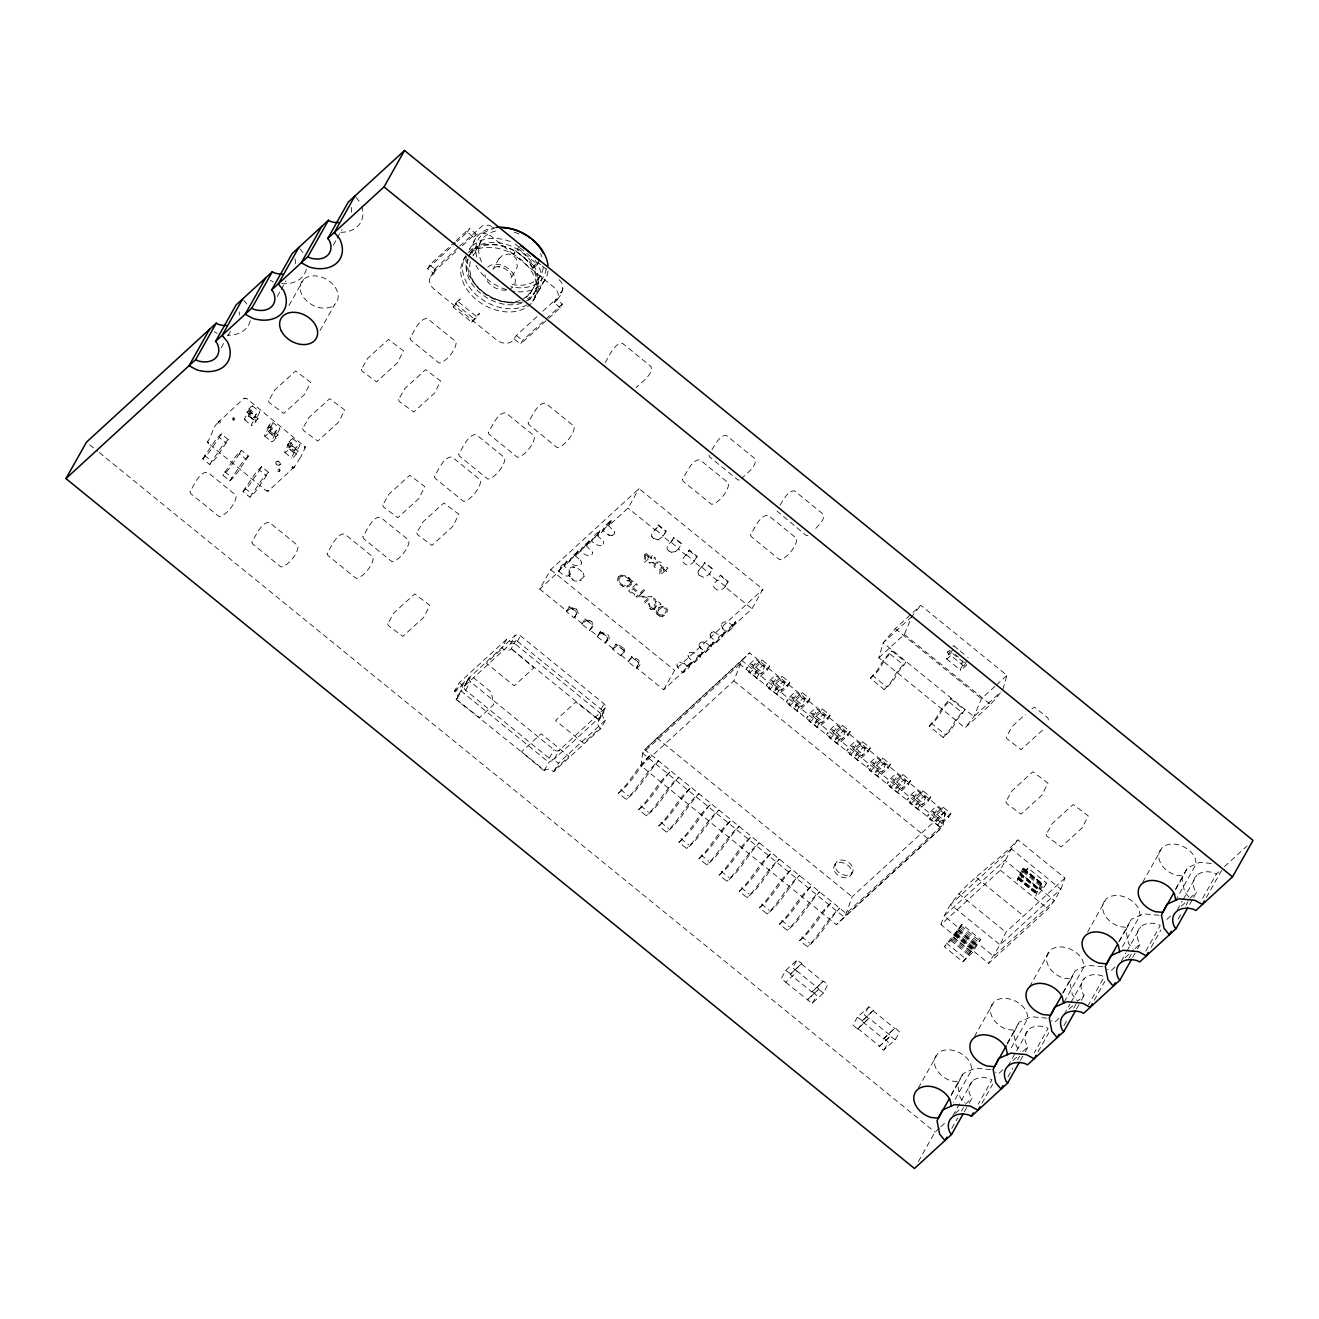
<?xml version="1.0" encoding="UTF-8"?>
<svg xmlns="http://www.w3.org/2000/svg" width="1319" height="1319" viewBox="0 0 1319 1319"><rect width="100%" height="100%" fill="white"/><g stroke="black" fill="none" stroke-linecap="round" stroke-linejoin="round"><path stroke-width="0.75" stroke-dasharray="5 3.75" d="M645.585 554.458L645.453 560.196L648.816 557.08L645.585 554.458L648.8 557.113M661.149 567.104L661.017 572.842L664.38 569.742L661.149 567.104L664.364 569.759M656.104 606.295L654.438 609.609M1028.111 868.116C1002.456 904.867 1031.804 850.425 1021.483 874.184L1040.064 889.303L1046.692 883.219L1028.111 868.116L1021.483 874.184M1046.692 883.219C1021.038 919.986 1050.386 865.528 1040.064 889.303M641.083 765.894L642.617 753.264L644.678 749.621L749.588 652.905L944.899 811.713L943.365 824.342L941.304 827.986L836.394 924.701L641.083 765.894L733.842 680.835L741.855 660.506L749.588 652.905M618.941 578.579L618.99 580.822M964.205 665.765L967.668 658.939M234.947 418.189A2.028 1.401 27.3 0 0 233.496 417.909L233.265 420.299M277.814 471.13A2.028 1.401 27.3 0 0 279.265 471.411L279.496 469.02M630.35 582.701C628.916 588.538 620.128 585.405 619.007 580.789M470.24 261.69C465.079 287.608 497.296 308.943 520.461 300.287M278.128 434.924L275.374 437.183L279.034 430.274A8.079 1.286 -50.9 0 0 277.353 429.466L274.022 434.149L275.984 432.632L272.324 439.54A8.079 1.286 -50.9 0 0 273.989 440.348L278.128 434.924L271.153 429.252L268.4 431.527L272.06 424.603A8.079 1.286 -50.9 0 0 270.379 423.795L266.619 429.236L269.01 426.96L275.984 432.632M288.531 447.883L291.285 445.624L298.242 451.296L295.505 453.555L288.531 447.883L292.191 440.975A8.079 1.286 -50.9 0 0 290.51 440.167L287.179 444.849M296.165 449.136L294.137 450.554L287.163 444.882L289.141 443.332L296.099 448.988L292.439 455.912A8.079 1.286 -50.9 0 0 294.121 456.72L298.242 451.296M1000.198 693.118L990.503 704.494L965.046 727.841L878.866 657.769L883.169 642.831L895.288 628.635L920.744 605.289L1006.925 675.344L1002.621 690.282M218.987 423.284A2.028 1.418 32.8 0 1 218.558 422.047L243.949 398.371L246.505 398.354L305.035 446.811M268.449 490.932L266.191 490.717L268.664 490.75L294.088 467.173A2.028 1.418 32.8 0 0 293.659 465.937M570.303 574.49L569.528 570.451L563.955 565.802L566.708 560.921L564.598 566.28L578.381 551.293L572.232 555.86L569.478 560.74C571.341 567.879 586.757 567.088 579.668 559.421M584.07 576.518C567.318 594.754 561.037 551.326 583.377 573.056M612 535.563L608.356 534.854L602.618 530.353L605.372 525.473L610.878 520.411L603.245 530.832L597.721 535.893L599.848 530.535L594.325 535.596L591.572 540.477C593.072 544.862 605.339 548.968 603.311 541.087M603.442 544.087L603.723 543.164M608.999 639.204C610.648 632.592 599.7 630.367 597.359 636.714L605.091 642.996L608.999 639.171M624.481 651.784L624.365 648.767M708.995 455.088L709.507 456.836L737.997 480.001L740.058 479.951M699.021 644.562C701.246 638.643 708.88 644.48 711.155 647.266L705.632 652.328L700.076 647.662L699.037 644.546M208.072 442.838A2.028 1.5 25.8 0 1 207.644 441.601C211.848 436.589 213.546 422.822 220.685 421.206M304.771 446.399A2.028 1.5 25.8 0 1 305.2 447.636L300.6 457.264M1048.341 719.943L1047.929 717.915L1034.393 707.066L1028.21 711.633M944.899 811.713L852.123 896.772L846.171 913.457L844.127 917.101L836.394 924.701M940.975 924.635C952.912 886.582 992.795 867.918 1017.823 839.725L1064.928 878.042L1060.855 889.154L1054.425 900.58L1048.011 908.923L988.623 963.381L940.975 924.635L1000.363 870.177L1011.31 848.875L1017.823 839.725M631.109 584.597L631.471 581.415L634.587 581.432L631.109 580.459L627.069 576.205L621.595 575.117M878.866 657.769L904.323 634.423L911.891 616.501L920.744 605.289M994.938 686.342L981.468 698.691L973.9 716.613L965.046 727.841M233.067 418.008L232.738 419.442L233.496 417.909M279.694 471.295L280.024 469.877L279.265 471.411M1064.928 878.042L1005.919 932.17L1000.115 944.866L988.623 963.381M618.941 578.612L620.787 576.518L624.992 576.452M990.767 1069.61L975.236 1068.159L963.084 1073.567L957.561 1084.366L960.166 1097.672L964.403 1102.849M1046.874 1018.153L1031.343 1016.718L1019.191 1022.126L1013.668 1032.925L1016.273 1046.231L1020.494 1051.391M1102.981 966.712L1087.433 965.277L1075.282 970.669L1069.775 981.468L1072.363 994.773L1077.656 1001.236L1084.284 995.169L1082.751 993.289A20.214 14.641 29.4 0 1 1101.876 975.747L1104.135 976.967L1088.505 1004.715M1159.071 915.271L1143.54 913.82L1131.389 919.228L1125.865 930.027L1128.47 943.332L1132.708 948.509M1211.287 863.45L1199.647 862.379L1187.496 867.77L1181.972 878.586L1184.577 891.875L1188.815 897.052M961.98 924.388L953.917 937.413L944.338 946.696L962.919 961.798L972.499 952.516L980.561 939.491L961.98 924.388L944.338 946.696M257.996 418.552L253.875 423.976A8.079 1.286 -50.9 0 1 252.193 423.185L255.902 416.392L253.875 417.81L246.9 412.155L250.264 407.439A8.079 1.286 -50.9 0 1 251.945 408.247L248.269 415.155L255.243 420.827L257.996 418.552L251.022 412.896L248.269 415.155M253.891 417.777L257.221 413.094A8.079 1.286 -50.9 0 1 258.903 413.902L255.243 420.827M294.153 450.504L297.484 445.838A8.079 1.286 -50.9 0 1 299.166 446.646L295.505 453.555M221.114 347.936L224.049 342.742M227.956 335.801L230.891 330.591M277.221 296.495L280.156 291.285M281.128 289.553L286.025 280.881M202.73 458.831L212.623 444.289A8.079 1.286 -50.9 0 1 219.778 435.385L221.328 433.967L228.286 439.639L219.053 453.555A8.079 1.286 -50.9 0 1 211.897 462.474L209.688 464.486L202.73 458.831L204.94 456.803A8.079 1.286 -50.9 0 0 212.095 447.899L219.3 437.463L226.258 443.135M289.009 305.447L303.667 279.414M209.688 464.486L219.597 449.96A8.079 1.286 -50.9 0 1 226.753 441.057L228.286 439.639M333.328 245.054L336.263 239.844M337.235 238.112L342.116 229.44M246.9 412.155L248.879 410.605L245.219 417.513A8.079 1.286 -50.9 0 0 246.9 418.321L251.022 412.896M241.443 450.34L239.448 453.785L246.389 459.507L239.184 469.927A8.079 1.286 -50.9 0 1 232.029 478.83L229.819 480.858L222.862 475.186L232.754 460.661A8.079 1.286 -50.9 0 1 239.91 451.757L241.443 450.34L248.417 455.995L246.422 459.457M229.819 480.858L239.712 466.332A8.079 1.286 -50.9 0 1 246.867 457.413L248.417 455.995M319.973 330.624L334.647 304.607A20.214 14.641 29.4 0 0 320.979 276.941A20.214 14.641 29.4 0 0 301.853 294.483A20.214 14.641 29.4 0 0 334.647 304.607M269.01 426.96L265.35 433.885A8.079 1.286 -50.9 0 0 267.032 434.676L271.153 429.252M273.973 434.198L267.015 428.543M242.976 491.558L252.885 477.033A8.079 1.286 -50.9 0 1 260.041 468.113L261.574 466.695L268.548 472.367L259.315 486.299A8.079 1.286 -50.9 0 1 252.16 495.202L249.95 497.23L242.976 491.558L245.186 489.53A8.079 1.286 -50.9 0 0 252.341 480.627L259.563 470.207L266.52 475.862M249.95 497.23L259.843 482.688A8.079 1.286 -50.9 0 1 266.999 473.785L268.548 472.367M280.073 464.601A2.457 1.781 29.4 0 0 277.765 461.403A2.457 1.781 29.4 0 0 276.083 463.991A2.457 1.781 29.4 0 0 280.073 464.601L280.205 464.37A2.457 1.781 29.4 0 0 277.897 461.155A2.457 1.781 29.4 0 0 276.215 463.744A2.457 1.781 29.4 0 0 280.205 464.37M289.141 443.332L285.481 450.241A8.079 1.286 -50.9 0 0 287.163 451.049L291.285 445.624M536.998 316.576L516.388 335.471L512.118 341.143A12.118 8.788 29.4 0 1 496.208 339.675L434.281 289.306A12.135 8.788 29.4 0 1 431.61 275.671L433.819 273.643L427.62 268.614L429.681 264.971L454.709 242.02M430.604 276.842L435.616 268.252L458.171 247.543M433.819 273.643L435.88 269.999L456.489 251.105M467.388 232.16L469.449 228.517L475.631 233.545L473.587 237.189L467.388 232.16L457.083 241.608M475.796 238.228L469.498 249.406A40.394 29.249 29.4 0 1 510.733 241.69M481.88 239.712L472.993 255.49L475.846 252.176M471.74 322.248C481.122 308.811 483.067 312.158 471.74 322.248L453.159 307.146C452.615 305.365 464.074 295.06 460.677 298.655M453.159 307.146L460.512 298.869M499.044 258.557L493.009 269.175L495.482 267.065L494.246 267.609C501.006 263.685 512.481 272.868 511.327 277.254L510.75 278.919L517.229 267.065L516.586 259.315L513.289 255.589L509.052 253.94L503.034 254.93L499.044 258.557L499.934 257.353M520.956 245.565L515.432 250.626L513.388 254.27L518.911 249.209L537.492 264.328L531.969 269.389L534.014 265.746L539.537 260.684M537.492 264.328L538.861 261.887M540.246 275.885L531.343 291.68L523.346 298.935M533.387 294.582L534.756 292.142M538.119 291.944L544.417 280.766M514.328 339.115L520.527 344.16L522.571 340.516L544.665 320.253M560.278 307.706L554.095 302.661L556.14 299.017L562.339 304.062L560.278 307.706L520.527 344.16M557.31 299.462C562.092 294.318 565.802 285.135 559.108 279.793M605.124 362.626C608.488 357.713 614.638 342.132 622.584 343.418L651.075 366.583C653.499 374.777 640.391 382.873 636.088 387.786M456.11 699.367L456.704 698.905A6.43 4.649 29.4 0 0 455.302 691.766L454.511 691.189L459.309 682.681L506.562 639.336A6.43 4.649 29.4 0 0 516.125 640.226L604.069 711.732A6.43 4.649 29.4 0 0 605.668 719.91L600.87 728.418L553.617 771.763L552.892 771.12A6.43 4.649 29.4 0 0 544.549 770.345L456.11 699.367L460.908 690.859A6.43 4.649 29.4 0 0 459.309 682.681M457.182 698.361L461.963 689.853M464.321 686.358L469.102 677.867M605.437 707.742L600.194 716.86L554.524 758.738A4.023 2.918 29.4 0 1 549.232 758.244L465.656 690.282A4.039 2.935 29.4 0 1 464.783 685.748L469.564 677.257A4.039 2.935 29.4 0 0 470.454 681.791L554.013 749.736A4.023 2.918 29.4 0 0 559.305 750.231L604.976 708.352A4.039 2.935 29.4 0 0 604.102 703.818L520.527 635.873A4.023 2.918 29.4 0 0 515.234 635.379L454.511 691.189M465.656 690.282L470.454 681.791M506.562 639.336L501.781 647.843L502.506 648.486A6.43 4.649 29.4 0 0 510.832 649.261L516.125 640.226M582.322 623.689L574.589 617.391L577.326 612.544L569.577 606.245L566.84 611.093L539.751 589.065L550.699 569.643L639.039 488.624L762.91 589.329L751.962 608.768L732.639 626.492L735.375 621.628L733.249 627.02L727.725 632.081C713.76 625.585 726.044 615.759 733.249 627.02M464.783 685.748L510.453 643.87L515.234 635.379M510.453 643.87A4.023 2.918 29.4 0 1 515.745 644.364L520.527 635.873M570.319 574.474C566.824 578.909 561.119 573.303 558.432 570.863L561.185 565.983L566.708 560.921M567.335 561.416L561.812 566.494L559.075 571.341L539.751 589.065M569.478 560.74L575.002 555.678L577.755 550.798M578.381 551.293L575.645 556.156L589.412 541.169L583.278 545.736L580.525 550.617C582.338 554.013 592.297 559.371 592.627 552.265M580.525 550.617L586.048 545.538L588.802 540.658M589.412 541.169L586.675 546.033L600.458 531.046M591.572 540.477L597.095 535.415L599.848 530.535M602.618 530.353L608.141 525.292L610.878 520.411M611.505 520.906L608.768 525.77L628.091 508.046L639.039 488.624M576.337 609.081L578.299 613.104L574.128 617.82L566.379 611.521L569.577 606.245M574.128 617.82L577.326 612.544M581.877 624.118L585.059 618.825L592.808 625.124L589.609 630.416L581.877 624.118L585.191 621.051M658.148 539.883L663.358 535.992L666.111 531.112L658.362 524.814L655.197 530.073L628.091 508.046M653.416 538.416C647.464 533.42 657.587 529.661 658.362 524.814M597.359 636.714L600.541 631.422L608.29 637.72L605.553 642.567L613.286 648.866L616.022 644.018L623.772 650.3L620.573 655.592L612.84 649.294L616.022 644.018M600.541 631.422L597.804 636.286L590.071 629.987M666.111 531.112L662.929 536.371L670.679 542.67L673.861 537.41L681.593 543.708L678.411 548.968L686.16 555.266L689.342 549.99L697.075 556.288C695.36 560.971 689.722 568.192 684.396 563.576C678.428 558.613 688.567 554.821 689.342 549.99M711.963 449.697C714.766 444.981 720.52 434.182 726.555 435.6L755.045 458.765C757.518 466.299 745.631 474.18 741.393 478.748M605.091 642.996L608.29 637.72M549.232 758.244L554.013 749.736M668.898 551.012C662.962 546 673.069 542.257 673.861 537.41M544.055 770.873L548.852 762.382A6.43 4.649 29.4 0 1 558.399 763.256L605.668 719.91M554.524 758.738L559.305 750.231M553.617 771.763L558.399 763.256M600.194 716.86A4.039 2.935 29.4 0 0 599.304 712.309L604.102 703.818M628.322 661.891C632.395 651.949 647.2 663.523 636.071 668.189L628.322 661.891L631.521 656.598L639.253 662.896L636.516 667.76L663.622 689.788L682.945 672.063L685.682 667.2L691.205 662.138L689.062 667.529L683.555 672.591C680.274 671.437 673.201 664.116 679.697 662.27M598.216 721.246L602.997 712.755M600.87 728.418L600.079 727.841A6.43 4.649 29.4 0 1 598.694 720.702L604.069 711.732M697.075 556.288L693.893 561.548L701.642 567.846L704.824 562.586L712.557 568.885L709.391 574.144L717.124 580.442L720.306 575.183L728.055 581.465C726.835 587.713 717.915 594.226 713.793 586.84M636.071 668.189L639.253 662.896M698.757 570.5L704.824 562.586M663.622 689.788L674.57 670.349L762.91 589.329M728.055 581.465L724.873 586.741L751.962 608.768M683.555 672.591L686.292 667.711L691.816 662.649M691.205 662.138L688.469 667.002L702.252 652.015L700.109 657.406L694.585 662.468C691.997 660.803 684.808 655.658 689.689 652.427M780.09 505.095C782.892 500.379 788.647 489.58 794.681 490.998L823.171 514.163C825.529 519.884 817.417 526.677 813.493 530.485M618.512 793.131C630.795 781.689 637.753 765.581 650.861 754.649C639.286 766.718 632.18 782.744 618.512 793.131L626.261 799.429C639.929 789.042 647.035 773.016 658.61 760.948C645.502 771.879 638.544 787.987 626.261 799.429M694.585 662.468L697.339 657.587L702.862 652.509M702.252 652.015L699.515 656.878L713.282 641.891L711.155 647.266M705.632 652.328L708.385 647.448L713.909 642.386M713.282 641.891L710.545 646.739L716.069 641.677L718.806 636.83L724.955 632.263L722.202 637.143L716.679 642.205L711.139 637.506M716.679 642.205L719.432 637.324L724.955 632.263M724.329 631.752L721.592 636.615L735.375 621.628M727.725 632.081L730.479 627.201L736.002 622.139M638.643 809.487C650.927 798.061 657.884 781.953 670.992 771.021C659.418 783.09 652.311 799.116 638.643 809.487L646.376 815.785C660.061 805.414 667.167 789.372 678.741 777.32C665.633 788.234 658.676 804.359 646.376 815.785M658.775 825.859C671.058 814.433 678.015 798.308 691.123 787.394C679.549 799.446 672.443 815.488 658.775 825.859L666.507 832.157C680.175 821.786 687.281 805.744 698.856 793.692C685.765 804.606 678.807 820.731 666.507 832.157M769.669 666.144L767.609 669.788L757.667 678.906L748.664 671.998L752.77 664.727L751.517 664.116L745.993 669.178L748.054 665.534L754.946 659.22L756.941 660.176L764.69 666.474L761.096 674.009L769.669 666.144L761.92 659.846L752.836 667.463L756.941 660.176M748.664 671.998L749.934 672.608L759.876 663.49L761.92 659.846M756.414 678.296L760.519 671.008L752.77 664.727M678.906 842.231C691.189 830.789 698.147 814.68 711.254 803.749C699.68 815.818 692.574 831.844 678.906 842.231L686.638 848.529C700.307 838.142 707.413 822.116 718.987 810.047C705.879 820.979 698.938 837.087 686.638 848.529M789.801 682.517L787.74 686.16L777.798 695.278L768.796 688.37L772.901 681.082L771.648 680.489L766.125 685.55L768.169 681.907L775.077 675.575L777.072 676.532L784.805 682.83L781.227 690.365L789.801 682.517L782.052 676.218L772.967 683.819L777.072 676.532M768.796 688.37L770.065 688.98L780.007 679.862L782.052 676.218M776.545 694.668L780.65 687.38L772.901 681.082M699.021 858.587C711.32 847.161 718.278 831.052 731.385 820.121C719.811 832.19 712.705 848.216 699.021 858.587L706.77 864.885C720.438 854.514 727.544 838.472 739.118 826.419C726.011 837.334 719.053 853.459 706.77 864.885M809.915 698.889L807.871 702.516L797.929 711.633L788.927 704.742L793.032 697.454L791.779 696.844L786.256 701.906L788.3 698.262L795.192 691.947L797.204 692.904L804.936 699.202L801.358 706.737L809.915 698.889L802.183 692.59L793.098 700.191L797.204 692.904M788.927 704.742L790.196 705.352L800.122 696.234L802.183 692.59M796.676 711.04L800.781 703.752L793.032 697.454M719.152 874.959C731.451 863.533 738.409 847.408 751.5 836.493C739.926 848.546 732.82 864.588 719.152 874.959L726.901 881.257C740.569 870.886 747.675 854.844 759.249 842.792C746.142 853.706 739.184 869.831 726.901 881.257M830.047 715.244L828.002 718.888L818.06 728.006L809.058 721.114L813.163 713.826L811.91 713.216L806.387 718.278L808.432 714.634L815.323 708.319L817.335 709.276L825.067 715.574L821.49 723.109L830.047 715.244L822.314 708.946L813.229 716.563L817.335 709.276M809.058 721.114L810.311 721.707L820.253 712.59L822.314 708.946M816.807 727.396L820.913 720.108L813.163 713.826M739.283 891.331C751.583 879.888 758.54 863.78 771.631 852.849C760.057 864.918 752.951 880.944 739.283 891.331L747.032 897.629C760.7 887.242 767.806 871.216 779.381 859.147C766.273 870.078 759.315 886.187 747.032 897.629M850.178 731.616L848.133 735.26L838.192 744.378L829.189 737.469L833.295 730.182L832.025 729.588L826.518 734.65L828.563 731.006L835.455 724.675L837.45 725.631L845.199 731.93L841.621 739.464L850.178 731.616L842.445 725.318L833.344 732.919L837.45 725.631M829.189 737.469L830.442 738.079L840.384 728.962L842.445 725.318M870.392 678.312L877.514 670.036L882.427 661.61A10.766 1.715 -50.9 0 1 889.534 653.136L891.924 650.927L905.856 662.27L902.344 667.002A5.507 0.874 -50.9 0 0 898.091 672.096L894.496 678.477A6.579 1.039 -50.9 0 1 888.742 685.583L884.324 689.639L870.392 678.312L874.81 674.256A6.579 1.039 -50.9 0 0 880.548 667.15L884.142 660.77A5.507 0.874 -50.9 0 1 888.412 655.675L891.924 650.927M836.922 743.768L841.027 736.48L833.295 730.182M759.414 907.686C771.714 896.26 778.655 880.152 791.763 869.221C780.188 881.29 773.082 897.316 759.414 907.686L767.163 913.985C780.832 903.614 787.938 887.572 799.512 875.519C786.404 886.434 779.447 902.559 767.163 913.985M884.324 689.639L891.446 681.362L896.359 672.954A10.766 1.715 -50.9 0 1 903.482 664.463L905.856 662.27M870.309 747.988L868.265 751.616L858.323 760.733L849.321 753.841L853.426 746.554L852.156 745.944L846.633 751.006L848.694 747.362L855.586 741.047L857.581 742.003L865.33 748.302L861.736 755.836L870.309 747.988L862.577 741.69L853.475 749.291L857.581 742.003M849.321 753.841L850.574 754.452L860.516 745.334L862.577 741.69M857.053 760.14L861.159 752.852L853.426 746.554M779.545 924.058C791.829 912.633 798.786 896.508 811.894 885.593C800.32 897.645 793.214 913.688 779.545 924.058L787.278 930.357C800.963 919.986 808.069 903.944 819.643 891.891C806.536 902.806 799.578 918.931 787.278 930.357M890.44 764.344L888.379 767.988L878.454 777.105L869.452 770.214L873.557 762.926L872.288 762.316L866.764 767.378L868.825 763.734L875.717 757.419L877.712 758.376L885.461 764.674L881.867 772.209L890.44 764.344L882.691 758.046L873.607 765.663L877.712 758.376M869.452 770.214L870.705 770.807L880.647 761.69L882.691 758.046M877.184 776.495L881.29 769.208L873.557 762.926M963.744 666.062L947.306 652.575L949.086 649.426M950.57 650.762L946.976 657.142A6.579 1.039 -50.9 0 0 948.41 657.67L952.829 653.614L966.761 664.941L962.342 668.997A6.579 1.039 -50.9 0 1 960.908 668.469L964.502 662.089M952.78 649.294L950.274 654.422M834.35 865.726L835.718 863.302M799.677 940.431C811.96 928.988 818.918 912.88 832.025 901.949C820.451 914.018 813.345 930.043 799.677 940.431L807.409 946.729C821.077 936.342 828.184 920.316 839.758 908.247C826.667 919.178 819.709 935.286 807.409 946.729M910.572 780.716L908.511 784.36L898.569 793.477L889.567 786.569L893.672 779.282L892.419 778.688L886.896 783.75L888.957 780.106L895.848 773.775L897.843 774.731L905.592 781.029L901.998 788.564L910.572 780.716L902.823 774.418L893.738 782.019L897.843 774.731M963.018 660.753L961.238 663.902L962.969 662.319A5.507 0.874 -50.9 0 1 964.535 661.33M929.236 726.142L936.342 717.866L941.271 709.457A10.766 1.715 -50.9 0 1 948.377 700.983L950.768 698.773L964.7 710.1L961.188 714.849A5.507 0.874 -50.9 0 0 956.918 719.943L953.324 726.324A6.579 1.039 -50.9 0 1 947.586 733.43L943.167 737.486L929.236 726.142L933.654 722.103A6.579 1.039 -50.9 0 0 939.392 714.98L942.986 708.6A5.507 0.874 -50.9 0 1 947.256 703.522L950.768 698.773M785.778 982.276L811.993 1003.396L823.584 992.927L827.738 984.584L823.501 981.072L811.894 992.003L790.213 974.378L801.82 963.447L797.022 960.034L785.695 970.421L781.376 978.451L785.778 982.276L797.385 971.345L819.05 988.97L807.442 999.901M889.567 786.569L890.836 787.179L900.778 778.062L902.823 774.418M851.25 874.579L852.618 872.156M897.316 792.867L901.421 785.58L893.672 779.282M797.385 971.345L792.604 967.915L796.989 960.051M790.213 974.378L801.82 963.447M943.167 737.486L950.29 729.193L955.203 720.784A10.766 1.715 -50.9 0 1 962.309 712.309L964.7 710.1M930.703 797.088L928.642 800.732L918.7 809.833L909.698 802.941L913.803 795.654L912.55 795.044L907.027 800.105L909.071 796.462L915.98 790.147L917.975 791.103L925.707 797.401L922.129 804.936L930.703 797.088L922.954 790.79L913.869 798.391L917.975 791.103M909.698 802.941L910.967 803.551L920.909 794.434L922.954 790.79M917.447 809.239L921.552 801.952L913.803 795.654M811.894 992.003L823.501 981.072M950.834 813.444L948.773 817.088L938.831 826.205L929.829 819.313L933.934 812.026L932.681 811.416L927.158 816.477L929.203 812.834L936.111 806.519L938.106 807.475L945.838 813.774L942.261 821.308L950.834 813.444L943.085 807.146L934 814.763L938.106 807.475M929.829 819.313L931.099 819.907L941.024 810.789L943.085 807.146M937.578 825.595L941.684 818.308L933.934 812.026M857.317 1017.246L852.997 1025.044L857.432 1029.084L869.04 1018.136L890.721 1035.761L879.114 1046.709L883.45 1050.155L895.238 1039.735L899.574 1032.052L895.156 1027.88L883.549 1038.811L861.884 1021.186L873.475 1010.255L869.139 1006.793L857.35 1017.213L862.214 1020.576M857.432 1029.084L869.04 1018.136M861.884 1021.186L873.475 1010.255M879.114 1046.709L890.721 1035.761M883.549 1038.811L895.156 1027.88M883.977 1050.072L888.33 1042.241L883.895 1038.201M962.919 961.798L980.561 939.491M918.288 1088.076L937.842 1053.386A20.214 14.641 29.4 0 1 970.636 1063.493L971.839 1069.676L953.274 1102.635M974.395 1036.635L993.949 1001.929A20.214 14.641 29.4 0 1 1026.743 1012.052L1027.946 1018.219L1010.354 1049.446M951.345 1094.391L963.084 1073.567M951.098 1095.611L958.913 1081.728L951.51 1081.036A20.214 14.641 29.4 0 1 937.842 1053.386M918.37 1161.577L934.99 1132.081L939.342 1128.091M952.829 1115.825L972.367 1081.118M1029.512 986.925L1050.039 950.488A20.214 14.641 29.4 0 1 1082.833 960.595L1084.037 966.778L1063.51 1003.215M951.774 1128.421L957.643 1118.017M961.551 1111.076L963.497 1107.614M964.271 1111.933L968.179 1105.009M969.152 1103.261L972.087 1098.067L970.553 1096.188A20.214 14.641 29.4 0 1 989.679 1078.645L991.937 1079.849L978.253 1104.151M1007.452 1042.933L1019.191 1022.126M1007.188 1044.153L1015.02 1030.271L1007.601 1029.595A20.214 14.641 29.4 0 1 993.949 1001.929M981.946 1103.278L992.696 1084.185M1007.947 1066.098L1028.474 1029.677M1087.581 932.005L1106.146 899.047A20.214 14.641 29.4 0 1 1138.94 909.154L1140.144 915.337L1121.579 948.295M1007.881 1076.98L1012.761 1068.308M1017.658 1059.635L1019.603 1056.156M1020.362 1060.492L1024.269 1053.551M1025.259 1051.82L1028.193 1046.61L1026.644 1044.747A20.214 14.641 29.4 0 1 1045.786 1027.204L1048.044 1028.408L1034.36 1052.694M1062.57 993.223L1075.282 970.669M1063.295 992.712L1071.11 978.83L1063.708 978.137A20.214 14.641 29.4 0 1 1050.039 950.488M1038.053 1051.82L1048.803 1032.744M1064.054 1014.657L1069.907 1004.254M1070.896 1002.506L1084.581 978.22M1142.699 882.296L1162.253 847.589A20.214 14.641 29.4 0 1 1195.047 857.713L1196.251 863.879L1175.724 900.316M1063.971 1025.539L1066.906 1020.329M1073.748 1008.178L1076.683 1002.984M1076.469 1009.051L1080.376 1002.11M1081.349 1000.379L1084.284 995.169M1118.677 941.782L1131.389 919.228M1119.402 941.255L1127.217 927.389L1119.815 926.696A20.214 14.641 29.4 0 1 1106.146 899.047M1094.143 1000.379L1104.91 981.287M1121.134 961.469L1126.014 952.796M1126.987 951.065L1140.671 926.779M1128.883 958.468L1131.817 953.274M1132.576 957.594L1136.483 950.653M1137.456 948.922L1140.391 943.728L1138.858 941.848A20.214 14.641 29.4 0 1 1157.983 924.306L1160.242 925.509L1145.584 951.543M1175.757 888.594L1187.496 867.77M1175.509 889.814L1183.324 875.931L1175.905 875.255A20.214 14.641 29.4 0 1 1162.253 847.589M1151.223 947.19L1161 929.846M1177.224 910.028L1182.121 901.355M1183.094 899.624L1196.778 875.338M1178.131 919.162L1182.038 912.22M1185.962 905.296L1187.908 901.817M1189.656 904.422L1192.59 899.212M1193.563 897.481L1196.498 892.271L1194.965 890.391A20.214 14.641 29.4 0 1 1214.09 872.848L1216.349 874.068L1220.322 870.425M1202.664 898.354L1216.349 874.068M1206.357 897.481L1221.988 869.732M532.843 301.276L534.838 297.764M219.317 437.43L221.328 433.967M259.579 470.158L261.574 466.695M463.447 259.975L466.217 255.227A40.394 29.249 29.4 0 1 519.818 254.138A40.394 29.249 29.4 0 1 531.475 301.672M291.961 468.031L293.972 467.536L300.584 457.281M658.395 609.922L657.538 612.906M624.497 651.767L620.573 655.592M698.773 570.484L697.899 572.199L698.955 575.282M1042.587 730.149L1021.12 749.604L1006.826 738.706L1006.413 736.678L1012.168 726.472L1025.457 714.173M219.828 422.921L220.801 421.767M234.897 419.211L233.925 420.365M277.864 470.108L278.837 468.954M292.818 466.299L291.845 467.454M618.908 576.337C613.599 582.883 626.673 591.176 631.125 584.581M812.323 1003.264L816.659 995.449L812.24 991.41M663.473 606.41C659.566 605.734 653.96 610.73 657.126 614.44M658.379 609.955L661.676 607.548L663.919 607.647M868.677 1006.826L864.258 1014.707L868.693 1018.746M456.193 240.668L469.449 228.517M427.62 268.614L455.616 242.96M459.639 246.191L482.259 225.945L488.459 225.137L495.07 227.709M462.375 245.697L475.631 233.545M473.587 237.189L475.796 235.178A12.135 8.788 29.4 0 1 491.707 236.645L553.634 287.014A12.135 8.788 29.4 0 1 556.305 300.633L554.095 302.661M239.431 453.835L232.21 464.255A8.079 1.286 -50.9 0 1 225.054 473.175L222.862 475.186M542.9 311.169L556.14 299.017M546.148 318.918L562.339 304.062M558.432 570.863L563.955 565.802M457.033 700.125L479.605 717.602L493.718 704.659L491.278 692.162L471.922 676.433L455.879 691.156L455.17 690.579M512.267 649.492L533.816 667.859L514.229 685.831L486.365 663.16L501.797 648.997L501.121 648.453M566.379 611.521L571.605 607.614M652.361 555.513L650.564 557.179L651.817 558.184L651.025 558.91L649.789 557.871L644.249 562.619L644.463 552.183L649.591 556.387L651.388 554.722L652.361 555.53M585.059 618.825L592.808 625.124M651.833 558.168L649.772 557.904M681.593 543.708L673.415 537.806M589.609 630.416L593.797 625.668L591.835 621.678M675.526 551.622L678.84 548.589L671.107 542.29M665.353 570.533L659.797 575.282L660.028 564.829L665.155 569.033L666.952 567.368L667.925 568.192L666.128 569.824L667.381 570.847L666.59 571.572L665.337 570.55L666.606 571.539M638.478 596.155L644.546 590.582L643.59 589.774L635.84 596.88L649.311 597.276L643.21 602.865L644.183 603.657L651.916 596.551L638.478 596.155L644.562 590.566M612.84 649.294L617.012 645.683L619.254 645.37M623.772 650.3L615.594 644.414M712.557 568.885L704.379 562.999M631.521 656.598L638.808 663.309M720.306 575.183L727.61 581.877M543.131 770.115L521.566 751.748L541.153 733.776L569.033 756.447L553.584 770.609L554.277 771.153M598.348 719.482L575.793 702.005L555.596 720.52L583.476 743.174L599.518 728.467L600.211 729.028M911.891 616.501L883.169 642.831L973.9 716.613L1000.989 691.783M947.306 652.575L949.037 650.992A5.507 0.874 -50.9 0 1 949.631 650.465M996.439 684.957L1006.925 675.344M807.789 999.291L819.05 988.97M940.793 1126.756L946.597 1121.43M955.302 1113.45L961.106 1108.125M965.459 1104.135L972.087 1098.067M1002.869 1069.824L998.565 1073.781L995.449 1072.116M1012.943 1060.608L1017.246 1056.651M1022.884 1051.474L1028.193 1046.61M1058.976 1018.383L1054.672 1022.34L1051.556 1020.659M1069.033 1009.15L1073.353 1005.193M1115.083 966.926L1110.763 970.883L1107.647 969.218M1125.14 957.709L1133.763 949.795M1135.082 948.575L1140.391 943.728M1166.87 919.442L1171.19 915.485M1181.247 906.252L1188.435 899.673M1189.87 898.354L1196.498 892.271M1224.477 866.616L1247.032 845.924M218.558 422.047L219.844 420.942L218.674 421.684M294.088 467.173L292.818 468.278L293.972 467.536M658.197 608.356L659.5 607.317M785.728 970.388L790.559 973.785M823.518 992.993L818.72 989.58M895.172 1039.784L890.374 1036.371M618.891 576.354L621.595 575.1M657.554 612.873C659.385 617.523 666.853 614.159 666.21 609.856M675.542 551.589L671.206 552.249M585.191 621.084L589.527 620.441M711.782 632.18L710.067 634.439L711.122 637.522M246.191 398.503L244.279 398.223M268.664 490.75L266.356 490.783L208.633 443.563M246.538 398.437L244.493 398.272A2.028 1.517 31.7 0 1 245.944 398.569M268.07 490.965L268.235 490.882A2.028 1.517 31.7 0 1 266.784 490.569M659.83 616.121C665.337 617.902 671.107 608.768 664.232 606.641M807.937 535.514L806.123 535.382L777.056 511.08M662.039 615.05L663.012 614.687M653.136 608.718L654.026 608.488M653.564 608.653L654.982 607.103L653.729 598.018L661.083 604.036L660.291 604.761L655.263 600.64L655.889 604.761M662.237 616.187L663.177 615.907M611.983 535.596L614.489 533.964L614.72 532.019M579.42 580.789L581.201 580.294M601.53 633.104L602.585 632.807M711.765 632.197L714.024 631.85M689.689 652.46L694.388 652.872L700.109 657.406M654.455 609.592L651.471 609.543M208.303 443.712L207.808 442.442M626.294 586.971L627.597 586.889M648.932 562.521L654.175 562.224L654.175 556.981L655.312 557.953L655.312 562.191L660.242 561.91L661.38 562.883L655.312 563.197L655.312 567.714L654.158 566.774L654.175 563.229L648.932 562.521L650.102 563.444M658.165 539.85L653.433 538.399M572.776 567.368L574.771 567.335M571.605 607.647L576.337 609.098M679.697 662.286L684.429 663.754M628.701 578.777L629.872 580.426L625.288 580.426L630.251 581.399L630.334 582.734M653.152 608.686L649.261 606.015M714.008 631.883L722.202 637.143M702.961 642.007L704.214 642.254M619.238 645.387L624.349 648.783M624.217 585.554L625.305 585.817M659.846 616.105L657.142 614.423M624.975 576.485L628.685 578.794M671.223 552.216L668.914 550.979M608.372 534.838L609.576 535.349M589.511 620.458L591.819 621.694M663.902 607.68L665.963 609.329M622.106 585.817L623.557 586.46M649.261 606.048L649.772 604.053L648.8 603.261L648.091 606.295L651.487 609.51M764.69 666.474L762.679 665.501L755.787 671.833L753.743 675.476L759.266 670.415L760.519 671.008M784.805 682.83L782.81 681.874L775.918 688.205L773.874 691.832L779.381 686.77L780.65 687.38M804.936 699.202L802.941 698.246L796.049 704.56L793.989 708.204L799.512 703.142L800.781 703.752M825.067 715.574L823.072 714.601L816.181 720.932L814.12 724.576L819.643 719.514L820.913 720.108M845.199 731.93L843.204 730.973L836.312 737.305L834.251 740.932L839.774 735.87L841.027 736.48M865.33 748.302L863.335 747.345L856.427 753.66L854.382 757.304L859.906 752.242L861.159 752.852M885.461 764.674L883.45 763.701L876.558 770.032L874.513 773.676L880.037 768.614L881.29 769.208M905.592 781.029L903.581 780.073L896.689 786.404L894.645 790.032L900.168 784.97L901.421 785.58M925.707 797.401L923.712 796.445L916.82 802.76L914.776 806.404L920.283 801.342L921.552 801.952M945.838 813.774L943.843 812.801L936.952 819.132L934.891 822.776L940.414 817.714L941.684 818.308M270.362 280.32L273.478 281.986M214.272 331.761L217.388 333.443M571.457 578.332L573.303 579.552M649.756 608.504L650.663 609.131M515.251 244.048L518.433 246.637M520.016 247.923L531.128 256.958M537.476 262.118L540.658 264.707M542.241 265.993L548.605 271.17M515.432 250.626L534.014 265.746M954.016 645.997L958.666 649.772M960.216 651.042L966.398 656.071M955.269 654.455L958.369 656.977M946.531 658.841L960.463 670.184M904.323 634.423L990.503 704.494M895.288 628.635L981.468 698.691M429.681 264.971L435.88 269.999M516.388 335.471L522.571 340.516M458.682 302.067L477.264 317.187M890.144 654.092L904.076 665.419M948.988 701.939L962.919 713.266M455.22 303.502L473.801 318.604M872.172 675.147L886.104 686.49M931.016 722.993L944.948 734.32M657.934 525.226L665.666 531.524M688.897 550.402L696.63 556.7M655.625 529.694L663.358 535.992M686.589 554.87L694.322 561.169M702.071 567.467L709.82 573.765L704.593 577.64L698.971 575.265M725.302 586.345L717.552 580.063L713.661 583.855L713.793 586.856M608.141 525.292L614.703 532.035M654.175 566.758L655.329 567.698M1023.676 868.347L1042.604 883.895M1023.28 868.413L1041.845 883.532M1023.973 869.287L1042.538 884.389M1022.72 868.677L1041.301 883.796M1023.742 869.963L1044.648 886.863M1023.379 870.787L1041.961 885.89M1022.852 871.76L1041.433 886.863M1020.362 872.881L1004.88 860.285L944.14 915.98L959.622 928.576M1038.943 887.984L1054.425 900.58L993.685 956.275L978.203 943.679M1020.131 873.277L1038.712 888.379M1020.082 873.623L1038.663 888.726M1019.884 874.134L1038.465 889.237M759.876 663.49L767.609 669.788M780.007 679.862L787.74 686.16M800.122 696.234L807.871 702.516M820.253 712.59L828.002 718.888M840.384 728.962L848.133 735.26M860.516 745.334L868.265 751.616M880.647 761.69L888.379 767.988M900.778 778.062L908.511 784.36M920.909 794.434L928.642 800.732M941.024 810.789L948.773 817.088M1019.538 874.794L1038.119 889.913M1019.439 877.827L1038.02 892.947M1018.169 877.234L1036.75 892.336M597.095 535.415L603.294 541.103M1018.647 878.487L1037.229 893.606M1017.757 878.075L1036.338 893.177M1018.054 878.866L1036.635 893.969M1017.592 878.635L1036.272 894.018M752.836 667.463L760.568 673.745M772.967 683.819L780.7 690.117M793.098 700.191L800.831 706.489M813.229 716.563L820.962 722.845M833.344 732.919L841.093 739.217M853.475 749.291L861.225 755.589M873.607 765.663L881.356 771.961M893.738 782.019L901.487 788.317M913.869 798.391L921.602 804.689M934 814.763L941.733 821.061M1000.363 870.177L1048.011 908.923M586.048 545.538L592.627 552.298M976.489 877.63L1023.577 915.963M733.842 680.835L929.153 839.642M575.002 555.678L579.651 559.454M684.446 663.721L689.062 667.529M958.814 893.837L1005.919 932.17M550.699 569.643L674.57 670.349M569.132 606.641L576.881 612.939M600.112 631.834L607.845 638.116M960.875 925.641L979.456 940.744M959.77 926.96L978.352 942.063M958.682 928.296L978.022 944.025M621.035 655.164L628.784 661.462M958.765 929.846L977.346 944.965M957.66 929.648L976.241 944.767M958.171 930.719L976.752 945.838M956.687 930.983L976.274 946.613M955.813 932.253L974.395 947.355M956.324 933.934L974.906 949.053M955.038 933.456L973.62 948.559M955.681 934.99L974.263 950.092M954.395 934.544L972.96 949.664M953.917 937.413L972.499 952.516M953.027 936.985L971.592 952.087M952.895 938.617L971.476 953.719M951.889 939.705L970.471 954.824M950.966 940.628L969.547 955.731M946.399 943.052L964.98 958.171M252.572 405.988L259.546 411.66M272.703 422.36L279.677 428.016M292.834 438.732L299.809 444.388M656.813 737.964L852.123 896.772M248.714 408.841L255.688 414.512M268.845 425.213L275.803 430.884M288.976 441.585L295.934 447.24M248.879 410.605L255.853 416.26M268.4 431.527L275.374 437.183M249.11 416.293L256.084 421.965M269.241 432.665L276.199 438.32M289.372 449.021L296.33 454.692M244.576 419.755L251.55 425.427M264.707 436.127L271.681 441.799M284.838 452.499L291.796 458.155M515.745 644.364L599.304 712.309M511.327 648.734L599.271 720.24M620.557 789.487L628.306 795.786M640.688 805.843L648.437 812.141M660.819 822.215L668.568 828.513M680.95 838.587L688.699 844.885M701.081 854.943L708.831 861.241M721.213 871.315L728.945 877.613M741.344 887.687L749.077 893.985M761.475 904.043L769.208 910.341M781.59 920.415L789.339 926.713M801.721 936.787L809.47 943.085M204.643 455.434L211.601 461.089M224.774 471.79L231.732 477.462M244.905 488.162L251.863 493.834M873.145 1010.849L894.826 1028.474M801.49 964.057L823.155 981.682M460.908 690.859L548.852 762.382M857.779 1028.474L879.443 1046.099M89.676 444.767L97.655 451.263M99.255 452.549L934.99 1132.081M628.652 577.326L630.498 579.338M722.169 627.399L723.076 628.306M700.092 647.629L700.999 648.536M355.965 197.306L360.186 202.483M299.858 248.747L303.04 252.638M243.751 300.204L246.933 304.079M304.326 446.251L305.2 447.636M208.517 442.986L207.644 441.601M651.866 536.487L652.526 537.492M568.819 575.117L569.923 576.815M629.361 579.602L629.872 580.442M721.163 625.305L721.526 626.36M710.117 635.445L710.479 636.5M699.07 645.568L699.433 646.623M688.023 655.691L688.403 656.747M676.993 665.815L677.356 666.87M583.394 573.023L584.053 576.551M655.906 604.729L656.087 606.328M581.58 562.422L581.613 563.444M250.231 320.682A32.332 23.412 29.4 0 1 227.313 335.158M306.338 269.241A32.332 23.412 29.4 0 1 281.425 283.585M361.752 206.275A32.332 23.412 29.4 0 1 339.527 232.276M239.201 311.927A20.214 14.641 29.4 0 1 239.234 315.175M351.068 207.314A20.214 14.641 29.4 0 1 351.431 212.277M294.961 258.771A20.214 14.641 29.4 0 1 295.324 263.718M967.8 657.225A10.766 1.715 -50.9 0 1 968.014 657.835M952.945 646.162A10.766 1.715 -50.9 0 1 954.082 646.211M527.171 304.804A40.394 29.249 29.4 0 1 479.358 297.467A40.394 29.249 29.4 0 1 465.327 256.677M470.125 252.588A40.427 29.265 29.4 0 1 533.733 275.49A40.427 29.265 29.4 0 1 497.032 310.344A40.427 29.265 29.4 0 1 465.261 257.221M469.58 255.029A37.575 27.204 29.4 0 1 521.17 255.309A37.575 27.204 29.4 0 1 527.682 300.237M521.5 303.222A37.575 27.204 29.4 0 1 480.957 293.626A37.575 27.204 29.4 0 1 467.421 259.249M468.789 256.809A37.575 27.204 29.4 0 1 520.791 251.583A37.575 27.204 29.4 0 1 527.633 298.688M517.51 302.051A37.575 27.204 29.4 0 1 480.693 289.801A37.575 27.204 29.4 0 1 468.294 258.343M487.717 267.163A16.191 11.723 29.4 0 1 510.008 270.032A16.191 11.723 29.4 0 1 510.783 288.564M506.43 290.015A16.191 11.723 29.4 0 1 484.93 274.731M535.135 260.255A40.394 29.249 29.4 0 1 510.09 302.776A40.394 29.249 29.4 0 1 467.19 253.94M543.247 267.724A34.36 24.88 29.4 0 1 509.843 283.948M481.649 262.003A34.36 24.88 29.4 0 1 497.659 230.66M514.163 232.193A34.36 24.88 29.4 0 1 519.702 234.304M540.493 253.594A34.36 24.88 29.4 0 1 541.845 256.776M546.247 268.664A37.575 27.204 29.4 0 1 510.75 286.635M476.851 257.172A37.575 27.204 29.4 0 1 494.559 228.434M547.946 271.17A40.394 29.249 29.4 0 1 513.091 291.186M506.463 289.619A40.394 29.249 29.4 0 1 475.516 264.443M472.218 253.232A40.394 29.249 29.4 0 1 494.345 227.593M562.85 287.443L562.85 287.443M562.834 288.531L562.636 289.553L562.834 288.531M434.099 271.186L434.99 269.076L434.099 271.186M190.018 491.674L190.53 493.421L219.02 516.586C225.945 516.125 236.958 502.226 236.068 495.35L207.578 472.186C199.07 471.79 193.695 485.953 190.018 491.674M268.631 400.828L269.142 402.575L283.717 413.391L304.524 394.48L310.69 382.395L295.654 370.969L274.847 389.88L268.631 400.828M251.945 542.027L252.457 543.774L280.947 566.939C287.888 566.494 298.885 552.595 297.995 545.703L269.505 522.538C261.475 521.269 255.276 537.064 251.945 542.027M302.694 428.527L303.205 430.274L317.78 441.09L338.587 422.179L344.754 410.094L329.717 398.668L308.91 417.579L302.694 428.527M361.439 369.287L361.95 371.035L376.525 381.867L397.349 362.939L403.515 350.854L388.462 339.428L367.655 358.356L361.439 369.287M327.112 553.469L327.623 555.217L356.114 578.381C363.055 577.936 374.052 564.021 373.162 557.146L344.671 533.981C336.642 532.711 330.442 548.506 327.112 553.469M410.044 338.109L410.555 339.857L439.046 363.022C446.036 362.577 456.918 348.661 456.094 341.802L427.603 318.637C419.574 317.368 413.358 333.146 410.044 338.109M398.602 399.509L399.113 401.256L413.688 412.072L434.512 393.161L440.678 381.076L425.625 369.65L404.818 388.561L398.602 399.509M362.906 536.718L363.417 538.465L391.908 561.63C398.849 561.185 409.846 547.27 408.956 540.394L380.466 517.229C372.436 515.96 366.237 531.755 362.906 536.718M382.774 505.095L383.285 506.842L397.86 517.675L418.684 498.747L424.85 486.662L409.797 475.236L388.99 494.163L382.774 505.095M387.737 623.772L388.248 625.519L402.839 636.352L423.646 617.424L429.813 605.339L414.76 593.913L393.952 612.84L387.737 623.772M416.837 532.794L417.348 534.541L431.94 545.374L452.747 526.446L458.913 514.361L443.86 502.935L423.053 521.862L416.837 532.794M434.479 476.439L434.99 478.187L463.48 501.352C470.405 500.907 481.419 487.008 480.528 480.132L452.038 456.968C443.53 456.555 438.155 470.718 434.479 476.439M458.781 454.165L459.276 455.912L487.766 479.077C494.707 478.632 505.721 464.717 504.814 457.841L476.324 434.676C468.311 433.407 462.095 449.202 458.781 454.165M488.376 432.368L488.887 434.116L517.378 457.281C524.303 456.836 535.316 442.937 534.426 436.061L505.935 412.896C497.906 411.627 491.69 427.405 488.376 432.368M528.161 422.69L528.655 424.421L557.146 447.586C564.087 447.141 575.1 433.242 574.194 426.367L545.703 403.202C537.69 401.932 531.475 417.711 528.161 422.69M682.5 479.391L682.995 481.138L711.485 504.303C718.426 503.858 729.44 489.943 728.533 483.067L700.043 459.902C692.03 458.633 685.814 474.428 682.5 479.391M750.626 534.789L751.138 536.536L779.628 559.701C786.553 559.24 797.566 545.341 796.676 538.465L768.186 515.3C759.678 514.905 754.303 529.067 750.626 534.789M1005.935 801.606L1006.446 803.353L1021.021 814.169L1041.829 795.258L1047.995 783.173L1032.958 771.747L1012.151 790.658L1005.935 801.606M1046.198 834.333L1046.692 836.081L1061.284 846.913L1082.091 827.986L1088.257 815.9L1073.221 804.475L1052.397 823.402L1046.198 834.333M562.553 289.85L562.158 290.889L562.553 289.85M533.321 287.806L531.343 291.68L533.321 287.806M531.969 290.625L530.007 293.51L531.969 290.625M561.696 291.697L560.674 292.867L561.696 291.697M636.368 583.888L628.619 591.011L633.895 595.298L634.703 594.556L630.4 591.044L632.774 588.868L637.061 592.396L637.868 591.637L633.565 588.142L637.341 584.68L636.368 583.888M741.855 660.506L644.678 749.621L846.171 913.457L943.365 824.342L741.855 660.506M739.794 664.149L642.617 753.264L844.127 917.101L941.304 827.986L739.794 664.149M1011.31 848.875L950.57 904.57L1000.115 944.866L1060.855 889.154L1011.31 848.875M528.325 295.308L525.836 297.369L528.325 295.308M499.67 266.817L498.153 266.702L499.489 266.817M305.085 448.015L304.837 447.108L305.085 448.015M207.891 441.684L207.891 441.684M834.663 871.414A9.546 6.908 29.4 0 0 850.178 876.047A9.546 6.908 29.4 0 0 843.55 863.005A9.546 6.908 29.4 0 0 834.663 871.414M836.032 868.99A9.546 6.908 29.4 0 0 851.546 873.607A9.546 6.908 29.4 0 0 844.918 860.582A9.546 6.908 29.4 0 0 836.032 868.99"/><path stroke-width="1.5" d="M963.282 1113.681L951.56 1134.488L914.463 1168.502L65.95 478.599L86.477 442.162L216.217 323.188L218.476 324.392A20.214 14.641 29.4 0 0 226.373 325.463M209.589 329.255L189.062 365.693L196.861 369.864A32.332 23.412 29.4 0 0 227.462 341.802L222.169 335.339L242.696 298.902M65.95 478.599L195.69 359.625L216.217 323.188M195.69 359.625L197.949 360.829A20.214 14.641 29.4 0 0 217.074 343.286L215.541 341.407L236.068 304.986L272.324 271.747L274.583 272.951A20.214 14.641 29.4 0 0 282.48 274.022M265.696 277.814L245.169 314.252L252.951 318.423A32.332 23.412 29.4 0 0 283.569 290.361L278.276 283.882L298.803 247.461M215.541 341.407L251.797 308.168L272.324 271.747M251.797 308.168L254.056 309.388A20.214 14.641 29.4 0 0 273.181 291.845L271.648 289.966L292.175 253.528L328.415 220.289L330.673 221.51A20.214 14.641 29.4 0 0 338.587 222.581M321.787 226.373L301.26 262.794L309.058 266.966A32.332 23.412 29.4 0 0 339.659 238.904L334.367 232.441L354.893 196.003M271.648 289.966L307.888 256.727L328.415 220.289M307.888 256.727L310.146 257.93A20.214 14.641 29.4 0 0 329.288 240.388L327.739 238.525L348.265 202.087L404.537 150.498L1253.05 840.401L1232.523 876.838L1195.822 910.506L1193.563 909.286A20.214 14.641 29.4 0 0 1174.421 926.828L1175.971 928.708L1139.715 961.947L1137.456 960.727A20.214 14.641 29.4 0 0 1118.331 978.269L1119.864 980.149L1083.608 1013.388L1081.349 1012.184A20.214 14.641 29.4 0 0 1062.224 1029.727L1063.757 1031.606L1027.517 1064.845L1025.259 1063.625A20.214 14.641 29.4 0 0 1006.117 1081.168L1007.667 1083.047L971.411 1116.286L969.152 1115.083A20.214 14.641 29.4 0 0 950.026 1132.625L951.56 1134.488M327.739 238.525L384.01 186.919L404.537 150.498M949.136 1099.073L938.386 1118.149L930.983 1117.473A20.214 14.641 29.4 0 1 917.315 1089.807A20.214 14.641 29.4 0 1 950.109 1099.931L951.312 1106.097M946.894 1137.093L944.932 1140.572L939.639 1134.109L937.034 1120.804L942.557 1110.004L954.709 1104.597L970.24 1106.031L978.038 1110.202L979.984 1106.74M1006.216 1045.885L994.493 1066.708L987.074 1066.016A20.214 14.641 29.4 0 1 973.422 1038.366A20.214 14.641 29.4 0 1 1006.216 1048.473L1007.419 1054.656M971.411 1116.286L973.373 1112.824M1002.984 1085.652L1001.039 1089.115L995.746 1082.652L993.141 1069.346L998.648 1058.547L1010.816 1053.156L1026.347 1054.59L1034.145 1058.761L1036.091 1055.299M1007.667 1083.047L1019.389 1062.224M1061.35 996.175L1050.583 1015.267L1043.181 1014.575A20.214 14.641 29.4 0 1 1029.512 986.925A20.214 14.641 29.4 0 1 1062.306 997.032L1063.51 1003.215M1059.091 1034.211L1057.129 1037.674L1051.837 1031.211L1049.248 1017.905L1054.755 1007.106L1066.906 1001.698L1082.454 1003.149L1090.236 1007.32L1092.198 1003.841M1063.757 1031.606L1075.496 1010.783M1117.44 944.734L1106.69 963.81L1099.288 963.134A20.214 14.641 29.4 0 1 1085.619 935.468A20.214 14.641 29.4 0 1 1118.413 945.591L1119.617 951.757M1115.198 982.754L1113.236 986.233L1107.944 979.753L1105.338 966.464L1110.862 955.648L1123.013 950.257L1138.544 951.691L1146.343 955.863L1148.305 952.4M1119.864 980.149L1131.587 959.342M1173.547 893.293L1162.797 912.369L1155.378 911.676A20.214 14.641 29.4 0 1 1141.726 884.027A20.214 14.641 29.4 0 1 1174.52 894.134L1175.724 900.316M1171.288 931.313L1169.343 934.775L1164.05 928.312L1161.445 915.007L1166.969 904.207L1179.12 898.8L1194.651 900.25L1202.45 904.422L1204.395 900.959M1175.971 928.708L1187.694 907.884M520.956 245.565L539.537 260.684M384.01 186.919L1232.523 876.838M502.209 227.775A37.575 27.204 29.4 0 1 531.59 238.97M532.827 240.009A37.575 27.204 29.4 0 1 543.23 253.199M495.862 227.396A40.394 29.249 29.4 0 1 548.012 265.762M281.326 330.921A20.214 14.641 29.4 0 0 314.103 341.027A20.214 14.641 29.4 0 0 300.452 313.378A20.214 14.641 29.4 0 0 281.326 330.921"/></g></svg>
